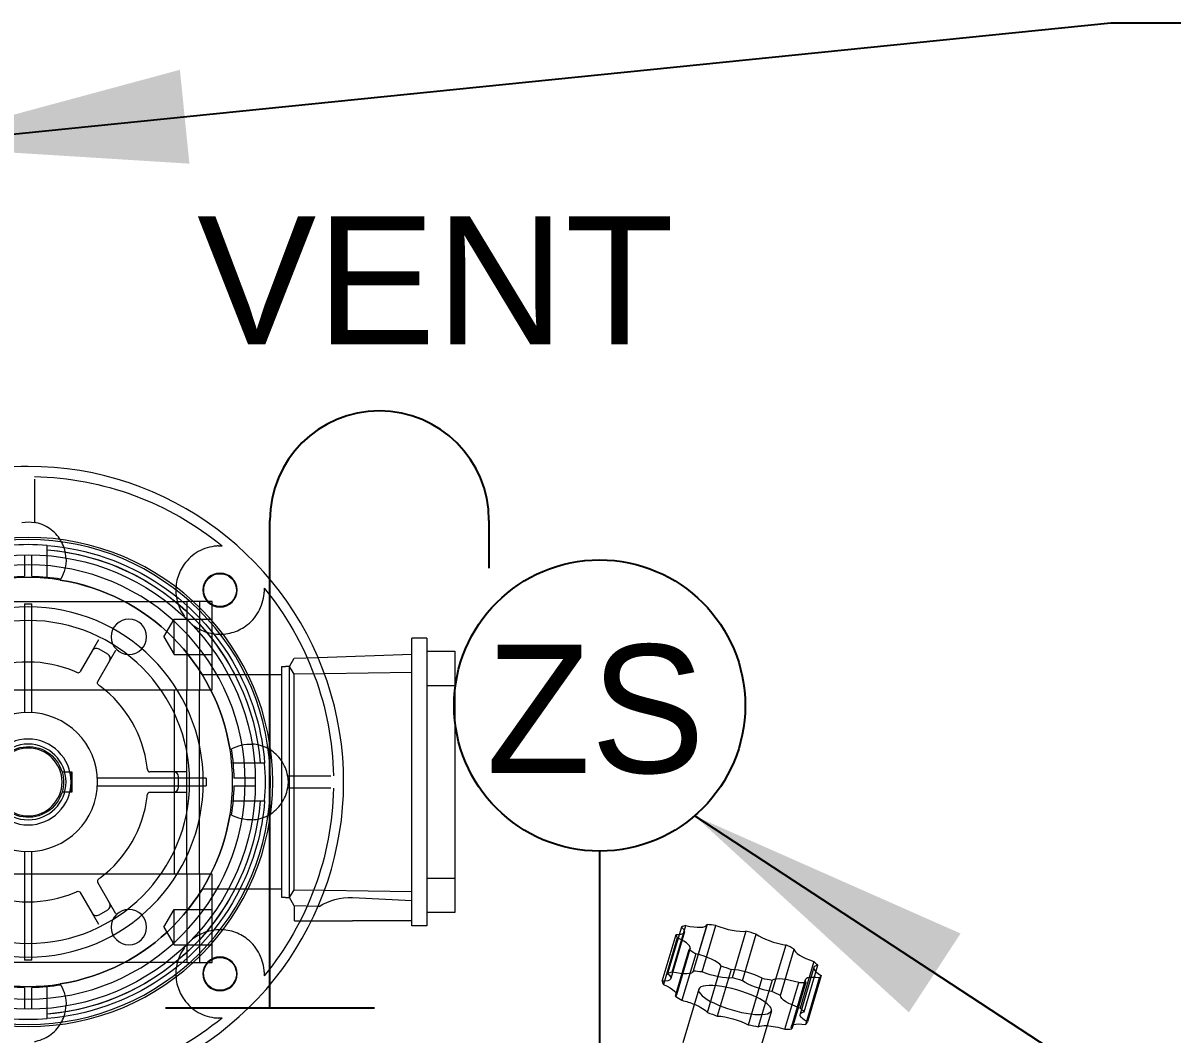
# Model space of a CAD drawing. Header units: millimetres. Extents: x -6314 to 11113, y -129 to 3675.
# Drawn here: x 7692.6 to 7792.8, y 1775.2 to 1863.3 of the extents above; entities that cross this region are included whole.
import ezdxf

# ---------------------------------------------------------------- set-up
doc = ezdxf.new("R2010")
doc.units = ezdxf.units.MM
doc.layers.add('Equipment', color=123, linetype='Continuous')
doc.dimstyles.new('ISO-25', dxfattribs={"dimtxt": 2.5, "dimasz": 2.5, "dimexe": 1.25, "dimexo": 0.625, "dimtad": 1, "dimtxsty": 'Standard', "dimcen": 2.5, "dimadec": 0, "dimazin": 0, "dimtfac": 1, "dimtmove": 0, "dimatfit": 3, "dimfxl": 1, "dimarcsym": 0})

# ---------------------------------------------------------------- blocks, each defined once
blk = doc.blocks.new('A$C22f65225')
at = {"layer": 'Equipment', "linetype": 'Continuous', "lineweight": 0, "extrusion": (0, 1, 0)}
for p, q in [((22.52, 343.065), (22.52, 339.628)), ((21.72, 337.067), (21.72, 335.6)), ((22.32, 335.6), (22.32, 337.067)), ((23.52, 335.2), (23.52, 337.81)), ((21.72, 335.4), (21.72, 335.367)), ((22.32, 335.367), (22.32, 335.4)), ((14.4, 333.37), (34.6, 333.37)), ((36.6, 333.37), (34.6, 333.37)), ((34.6, 333.37), (34.6, 326.37)), ((35.6, 333.37), (35.6, 326.37)), ((36.6, 326.37), (36.6, 333.37)), ((21.72, 333.182), (21.72, 324.562)), ((22.32, 324.562), (22.32, 333.182)), ((32.759, 330.57), (33.6, 331.97)), ((33.6, 330.57), (33.6, 331.97)), ((33.6, 331.97), (36.6, 331.97)), ((34.394, 332.151), (34.42, 332.177)), ((32.759, 330.57), (33.6, 329.17)), ((33.6, 329.17), (33.6, 330.57)), ((35.127, 331.47), (35.101, 331.444)), ((27.593, 330.323), (27.088, 329.448)), ((53.62, 330.47), (52.42, 330.47)), ((52.42, 307.67), (52.42, 330.47)), ((53.62, 330.47), (53.62, 307.67)), ((27.088, 329.448), (26.151, 327.826)), ((28.328, 329.195), (27.635, 329.595)), ((28.474, 328.648), (28.979, 329.523)), ((33.6, 329.17), (36.6, 329.17)), ((42.724, 328.227), (43.095, 328.87)), ((43.095, 328.87), (44.991, 328.936)), ((44.991, 328.936), (52.42, 329.195)), ((53.62, 329.42), (55.82, 329.42)), ((55.82, 329.42), (55.82, 326.68)), ((27.537, 327.026), (28.474, 328.648)), ((42.12, 328.22), (42.42, 328.22)), ((42.12, 328.205), (42.12, 328.22)), ((42.42, 328.22), (42.12, 328.205)), ((42.12, 320.728), (42.12, 328.205)), ((42.72, 328.22), (42.42, 328.22)), ((42.724, 328.227), (42.72, 328.22)), ((42.72, 309.92), (42.72, 328.22)), ((43.095, 327.603), (42.724, 328.227)), ((42.12, 327.57), (35.811, 327.57)), ((45.506, 327.638), (43.095, 327.603)), ((43.095, 310.537), (43.095, 327.603)), ((52.42, 327.738), (45.506, 327.638)), ((14.4, 326.37), (34.6, 326.37)), ((33.6, 326.37), (33.6, 311.77)), ((34.6, 326.37), (36.6, 326.37)), ((34.6, 311.77), (34.6, 326.37)), ((35.6, 311.77), (35.6, 326.37)), ((55.82, 326.68), (53.62, 326.68)), ((55.82, 326.68), (55.82, 311.459)), ((40.76, 320.57), (38.15, 320.57)), ((42.12, 317.412), (42.12, 320.728)), ((24.703, 319.87), (25.48, 319.87)), ((25.42, 318.27), (25.42, 319.87)), ((25.48, 319.87), (25.48, 318.27)), ((33.542, 319.87), (31.668, 319.87)), ((34.552, 319.87), (33.542, 319.87)), ((36.132, 319.37), (27.512, 319.37)), ((27.512, 318.77), (36.132, 318.77)), ((33.942, 318.67), (33.942, 319.47)), ((38.35, 319.37), (38.317, 319.37)), ((38.317, 318.77), (38.35, 318.77)), ((40.017, 319.37), (38.55, 319.37)), ((38.55, 318.77), (40.017, 318.77)), ((42.578, 319.57), (46.015, 319.57)), ((25.48, 318.27), (24.703, 318.27)), ((31.668, 318.27), (33.542, 318.27)), ((33.542, 318.27), (34.552, 318.27)), ((46.015, 318.57), (42.578, 318.57)), ((38.15, 317.57), (40.76, 317.57)), ((42.12, 309.935), (42.12, 317.412)), ((21.72, 313.578), (21.72, 304.958)), ((22.32, 304.958), (22.32, 313.578)), ((34.6, 311.77), (14.4, 311.77)), ((36.6, 311.77), (34.6, 311.77)), ((34.6, 311.77), (34.6, 304.77)), ((35.6, 311.77), (35.6, 304.77)), ((36.6, 304.77), (36.6, 311.77)), ((53.62, 311.459), (55.82, 311.459)), ((55.82, 311.459), (55.82, 308.72)), ((28.474, 309.491), (27.537, 311.114)), ((42.12, 310.57), (35.811, 310.57)), ((42.724, 309.912), (43.095, 310.537)), ((43.095, 310.537), (45.506, 310.502)), ((26.151, 310.314), (27.088, 308.691)), ((42.12, 309.92), (42.12, 309.935)), ((42.12, 309.935), (42.42, 309.92)), ((42.42, 309.92), (42.12, 309.92)), ((42.42, 309.92), (42.72, 309.92)), ((42.72, 309.92), (42.724, 309.912)), ((43.095, 309.27), (42.724, 309.912)), ((45.506, 310.502), (52.42, 310.402)), ((47.72, 309.908), (52.42, 309.676)), ((27.635, 308.545), (28.328, 308.945)), ((28.979, 308.617), (28.474, 309.491)), ((32.759, 307.57), (33.6, 308.97)), ((33.6, 307.57), (33.6, 308.97)), ((33.6, 308.97), (36.6, 308.97)), ((44.991, 309.204), (43.095, 309.27)), ((43.12, 308.07), (43.12, 309.269)), ((45.073, 309.201), (44.991, 309.204)), ((55.82, 308.72), (53.62, 308.72)), ((27.088, 308.691), (27.593, 307.817)), ((43.12, 308.07), (44.47, 308.07)), ((44.47, 308.07), (47.72, 308.07)), ((52.42, 308.07), (47.72, 308.07)), ((32.759, 307.57), (33.6, 306.17)), ((33.6, 306.17), (33.6, 307.57)), ((53.62, 307.67), (52.42, 307.67)), ((72.271, 303.293), (73.361, 306.984)), ((73.787, 307.582), (72.697, 303.89)), ((74.035, 307.188), (72.945, 303.496)), ((73.06, 304.008), (74.15, 307.699)), ((75.815, 307.762), (74.725, 304.071)), ((75.818, 307.778), (74.728, 304.087)), ((75.429, 304.02), (76.519, 307.711)), ((78.901, 307.246), (77.811, 303.555)), ((78.628, 303.326), (79.718, 307.017)), ((33.6, 306.17), (36.6, 306.17)), ((34.42, 305.963), (34.394, 305.988)), ((35.101, 306.695), (35.127, 306.67)), ((73.452, 306.72), (72.362, 303.029)), ((82.056, 306.156), (80.966, 302.465)), ((73.38, 302.327), (74.404, 305.794)), ((74.481, 305.893), (73.392, 302.202)), ((74.919, 305.467), (73.829, 301.776)), ((81.639, 302.146), (82.729, 305.837)), ((34.6, 304.77), (14.4, 304.77)), ((34.6, 304.77), (36.6, 304.77)), ((75.857, 300.815), (76.947, 304.506)), ((77.723, 304.22), (76.633, 300.529)), ((84.281, 304.854), (83.192, 301.163)), ((84.287, 304.364), (83.197, 300.673)), ((83.508, 300.855), (84.598, 304.546)), ((79.093, 299.839), (80.183, 303.53)), ((80.974, 303.375), (79.884, 299.684)), ((83.592, 303.39), (82.502, 299.699)), ((83.64, 299.862), (84.73, 303.553)), ((84.871, 303.752), (83.782, 300.061)), ((21.72, 302.773), (21.72, 302.74)), ((21.72, 302.54), (21.72, 301.072)), ((22.32, 302.74), (22.32, 302.773)), ((22.32, 301.072), (22.32, 302.54)), ((23.52, 300.33), (23.52, 302.939)), ((75.162, 302.645), (73.909, 298.4)), ((81.994, 299.483), (83.084, 303.175)), ((83.638, 303.201), (82.644, 299.833)), ((73.314, 302.103), (73.38, 302.327)), ((80.917, 300.946), (80.047, 298)), ((82.644, 299.833), (82.548, 299.51))]:
    blk.add_line(p, q, dxfattribs=at)
at = {"layer": 'Equipment', "linetype": 'Continuous', "lineweight": 0, "extrusion": (0, 0, -1)}
for centre, radius in [((-22.02, 319.07), 19.376), ((-22.02, 319.07), 19.2), ((-22.02, 319.07), 17.2), ((-37.223, 334.273), 1.35), ((-22.02, 319.07), 13.876), ((-22.02, 319.07), 12.794), ((-30, 330.57), 1.4), ((-22.02, 319.07), 5.5), ((-22.02, 319.07), 3.4), ((-22.02, 319.07), 3), ((-22.02, 319.07), 2.685), ((-30, 307.57), 1.4), ((-37.223, 303.867), 1.35)]:
    blk.add_circle(centre, radius, dxfattribs=at)
at = {"layer": 'Equipment', "linetype": 'Continuous', "lineweight": 0}
blk.add_circle((22.02, 319.07), 18, dxfattribs=at)
for centre, radius, start, end in [((22.02, 319.07), 25, 90, 130.62378), ((22.02, 319.07), 25, 302.56361, 90), ((22.02, 319.07), 18.8, 85.42366, 94.57634), ((22.02, 319.07), 16.2, 80.98755, 99.01245), ((22.02, 319.07), 16.2, 9.01245, 80.98755), ((27.435, 329.248), 0.4, 60, 150), ((28.128, 328.848), 0.4, 330, 60), ((22.02, 319.07), 9.5, 67.10634, 112.89366), ((25.978, 327.926), 0.2, 245.91729, 330), ((22.02, 319.07), 9.5, 7.10634, 52.89366), ((22.02, 319.07), 16.2, 350.98755, 9.01245), ((22.02, 319.07), 18.8, 355.42366, 4.57634), ((31.668, 320.07), 0.2, 185.91729, 270), ((33.542, 319.47), 0.4, 0, 90), ((22.02, 319.07), 9.5, 307.10634, 352.89366), ((33.542, 318.67), 0.4, 270, 0), ((22.02, 319.07), 16.2, 279.01245, 350.98755), ((27.71, 311.214), 0.2, 125.91729, 210), ((22.02, 319.07), 9.5, 247.10634, 292.89366), ((28.128, 309.291), 0.4, 300, 30), ((27.435, 308.891), 0.4, 210, 300), ((22.02, 319.07), 16.2, 260.98755, 279.01245), ((22.02, 319.07), 18.8, 265.42366, 274.57634)]:
    blk.add_arc(centre, radius, start, end, dxfattribs=at)
at = {"layer": 'Equipment', "linetype": 'Continuous', "lineweight": 0, "extrusion": (0, 0, -1)}
for centre, radius, start, end in [((-22.02, 319.07), 24.2, 91.18388, 129.40359), ((-22.02, 336.67), 3, 80.40593, 99.59407), ((-22.02, 319.07), 18.8, 94.57634, 153.11973), ((-22.02, 319.07), 18.447, 94.66401, 175.33599), ((-22.02, 319.07), 18.447, 94.66418, 152.56204), ((-22.02, 336.67), 3, 177.15575, 210.17966), ((-22.02, 319.07), 16.299, 80.84495, 88.94538), ((-22.02, 319.07), 16.299, 91.05462, 99.15505), ((-37.223, 334.273), 1.3, 316.01593, 270), ((-22.02, 319.07), 16.199, 99.01139, 170.98861), ((-22.02, 319.07), 24.2, 140.59641, 178.81612), ((-37.223, 334.273), 1.3, 298.62492, 316.01593), ((-22.02, 319.07), 14.115, 88.78219, 91.21781), ((-37.223, 334.273), 1.3, 270, 298.62492), ((-27.71, 326.926), 0.2, 305.91729, 30), ((-22.02, 319.07), 18.8, 153.11973, 175.42366), ((-22.02, 319.07), 2.8, 196.60155, 163.39845), ((-39.62, 319.07), 3, 59.82034, 92.84425), ((-22.02, 319.07), 16.299, 170.84495, 178.94538), ((-22.02, 319.07), 2.8, 163.39845, 196.60155), ((-22.02, 319.07), 14.115, 178.78219, 181.21781), ((-22.02, 319.07), 16.299, 181.05462, 189.15505), ((-39.62, 319.07), 3, 170.40593, 189.59407), ((-31.668, 318.07), 0.2, 5.91729, 90), ((-22.02, 319.07), 24.2, 181.18388, 219.40359), ((-22.02, 319.07), 18.447, 184.66401, 265.33599), ((-22.02, 319.07), 18.8, 184.57634, 206.88027), ((-22.02, 319.07), 16.199, 189.01139, 260.98861), ((-39.62, 319.07), 3, 267.15575, 300.17966), ((-22.02, 319.07), 18.8, 206.88027, 265.42366), ((-22.02, 319.07), 18.447, 207.43796, 265.33582), ((-25.978, 310.214), 0.2, 65.91729, 150), ((-37.223, 303.867), 1.3, 61.37508, 270), ((-22.02, 319.07), 14.115, 268.78219, 271.21781), ((-37.223, 303.867), 1.3, 270, 43.98407), ((-37.223, 303.867), 1.3, 43.98407, 61.37508), ((-22.02, 319.07), 16.299, 271.05462, 279.15505), ((-22.02, 319.07), 16.299, 260.84495, 268.94538), ((-22.02, 301.47), 3, 149.82034, 182.84425), ((-22.02, 319.07), 24.2, 230.59641, 268.81612)]:
    blk.add_arc(centre, radius, start, end, dxfattribs=at)
for centre, major_axis, ratio, start_param, end_param in [((21.72, 335.6), (0, -0.2), 0, -1.5708, -0.017453), ((22.32, 335.6), (0, -0.2), 0, 0.017453, 1.5708), ((38.55, 319.37), (0.2, 0), 0, 1.570794, 3.124141), ((38.55, 318.77), (0.2, 0), 0, -3.12414, -1.570793), ((47.72, 305.308), (3.293, -3.375), 0.951819, -2.957042, -2.343851), ((71.027, 304.063), (1.918, -0.566), 0.272475, -0.599872, 0.787423), ((72.807, 304.638), (1.918, -0.566), 0.272475, -0.028674, 1.358622), ((76.248, 304.31), (-1.918, 0.566), 0.272475, -2.599068, -1.211772), ((80.258, 303.184), (-1.918, 0.566), 0.272475, -2.027869, -0.640573), ((21.72, 302.54), (0, -0.2), 0, -3.12414, -1.570793), ((22.32, 302.54), (0, -0.2), 0, 1.570792, 3.124139), ((71.473, 302.768), (1.918, -0.566), 0.272475, -1.171071, 0.216225), ((74.005, 301.165), (1.918, -0.566), 0.272475, -1.74227, -1.218094), ((74.005, 301.165), (1.918, -0.566), 0.272475, -1.218094, -0.354974), ((83.563, 301.617), (-1.918, 0.566), 0.272475, -1.45667, -0.069375), ((77.817, 299.761), (1.918, -0.566), 0.272475, -2.313468, -0.926173), ((85.115, 300.107), (-1.918, 0.566), 0.272475, -0.885472, 0.501824), ((81.7, 299.004), (-1.918, 0.566), 0.272475, 0.256926, 0.862553), ((81.7, 299.004), (1.918, -0.566), 0.272475, -2.27904, -1.497371), ((84.42, 299.133), (-1.918, 0.566), 0.272475, -0.314273, 1.073023)]:
    blk.add_ellipse(centre, major_axis=major_axis, ratio=ratio, start_param=start_param, end_param=end_param, dxfattribs=at)
at = {"layer": 'Equipment', "linetype": 'Continuous', "lineweight": 0}
for centre, major_axis, start_param, end_param in [((72.117, 307.754), (1.918, -0.566), -0.787423, -0.599872), ((79.129, 305.487), (-5.754, 1.699), 0.120987, 0.262661), ((72.117, 307.754), (1.918, -0.566), -0.599872, 0.599872), ((79.129, 305.487), (-5.754, 1.699), -0.450212, -0.308538), ((73.897, 308.329), (1.918, -0.566), -1.358622, -0.028674), ((73.897, 308.329), (1.918, -0.566), -0.028674, 0.028674), ((79.129, 305.487), (-5.754, 1.699), -1.02141, -0.879737), ((77.338, 308.001), (1.918, -0.566), -1.929821, -0.542525), ((79.129, 305.487), (-5.754, 1.699), -1.592609, -1.450935), ((81.348, 306.875), (1.918, -0.566), -2.501019, -1.113724), ((72.563, 306.459), (1.918, -0.566), -0.216225, 1.171071), ((79.129, 305.487), (-5.754, 1.699), -2.163808, -2.022134), ((79.129, 305.487), (5.754, -1.699), -2.449407, -2.307733), ((75.095, 304.856), (1.918, -0.566), 0.354974, 1.74227), ((84.653, 305.308), (-1.918, 0.566), 0.069375, 1.45667), ((79.129, 305.487), (5.754, -1.699), -1.878208, -1.736535), ((78.907, 303.452), (-1.918, 0.566), -2.21542, -0.828124), ((86.205, 303.798), (-1.918, 0.566), -0.501824, 0.501824), ((79.129, 305.487), (-5.754, 1.699), -2.735006, -2.593333), ((78.039, 301.795), (-5.754, 1.699), 0.120987, 0.262661), ((78.039, 301.795), (-5.754, 1.699), -0.450212, -0.308538), ((78.039, 301.795), (-5.754, 1.699), -1.02141, -0.879737), ((78.039, 301.795), (-5.754, 1.699), -1.592609, -1.450935), ((79.129, 305.487), (5.754, -1.699), -1.30701, -1.165336), ((82.789, 302.695), (-1.918, 0.566), -1.644221, -0.256926), ((85.51, 302.824), (-1.918, 0.566), -1.073023, 0.314273), ((86.205, 303.798), (1.918, -0.566), -2.639769, -2.256121), ((79.129, 305.487), (5.754, -1.699), -0.164612, -0.022939), ((78.039, 301.795), (-2.877, 0.85), 0, 3.141593), ((78.039, 301.795), (-2.877, 0.85), -2.235771, 0), ((78.039, 301.795), (-5.754, 1.699), -2.163808, -2.022134), ((79.129, 305.487), (5.754, -1.699), -0.735811, -0.594137), ((78.039, 301.795), (5.754, -1.699), -2.449407, -2.307733), ((78.039, 301.795), (2.877, -0.85), 0, 0.905822), ((78.039, 301.795), (5.754, -1.699), -1.878208, -1.736535), ((78.039, 301.795), (-5.754, 1.699), -2.735006, -2.593333), ((78.039, 301.795), (5.754, -1.699), -1.30701, -1.165336), ((78.039, 301.795), (5.754, -1.699), -0.164612, -0.022939), ((78.039, 301.795), (5.754, -1.699), -0.735811, -0.594137)]:
    blk.add_ellipse(centre, major_axis=major_axis, ratio=0.272475, start_param=start_param, end_param=end_param, dxfattribs=at)
for points, knots in [([(25.016, 336.819), (25.006, 337.032), (24.972, 337.246), (24.916, 337.453), (24.858, 337.667), (24.776, 337.874), (24.674, 338.068), (24.572, 338.261), (24.45, 338.441), (24.315, 338.602), (24.18, 338.763), (24.023, 338.914), (23.85, 339.047), (23.677, 339.181), (23.486, 339.296), (23.286, 339.39), (23.085, 339.483), (22.874, 339.554), (22.66, 339.601), (22.614, 339.611), (22.567, 339.62), (22.52, 339.628)], [3.235164, 3.235164, 3.235164, 3.235164, 6.300323, 6.300323, 6.300323, 9.450484, 9.450484, 9.450484, 12.600645, 12.600645, 12.600645, 15.750806, 15.750806, 15.750806, 18.900967, 18.900967, 18.900967, 22.051128, 22.051128, 22.051128, 22.738087, 22.738087, 22.738087, 22.738087]), ([(37.065, 337.769), (37.022, 337.767), (36.979, 337.764), (36.694, 337.741), (36.446, 337.695), (35.959, 337.547), (35.721, 337.445), (35.274, 337.191), (35.065, 337.04), (34.688, 336.699), (34.52, 336.51), (34.378, 336.312), (34.15, 335.993), (33.961, 335.61), (33.738, 334.803), (33.702, 334.377), (33.766, 333.596), (33.871, 333.183), (34.15, 332.58), (34.277, 332.369), (34.42, 332.177)], [9.028803, 9.028803, 9.028803, 9.028803, 9.092422, 9.092422, 9.458206, 9.458206, 9.823991, 9.823991, 10.189776, 10.189776, 10.555561, 10.555561, 10.555561, 11.143436, 11.143436, 11.731312, 11.731312, 12.319187, 12.319187, 12.66258, 12.66258, 12.66258, 12.66258]), ([(37.065, 337.769), (37.093, 337.77), (37.122, 337.771), (37.197, 337.773), (37.24, 337.773), (37.301, 337.772), (37.324, 337.771), (37.355, 337.77), (37.366, 337.77), (37.379, 337.769), (37.382, 337.769), (37.382, 337.769)], [-0.1856298, -0.1856298, -0.1856298, -0.1856298, -0.1510874, -0.1510874, -0.0917336, -0.0917336, -0.0514774, -0.0514774, -0.0236834, -0.0236834, 0, 0, 0, 0]), ([(40.719, 334.432), (40.719, 334.432), (40.719, 334.431), (40.719, 334.427), (40.72, 334.424), (40.72, 334.413), (40.72, 334.402), (40.722, 334.367), (40.722, 334.337), (40.723, 334.253), (40.722, 334.196), (40.72, 334.13), (40.72, 334.122), (40.719, 334.114)], [-0.729366, -0.729366, -0.729366, -0.729366, -0.7165255, -0.7165255, -0.7032328, -0.7032328, -0.6740569, -0.6740569, -0.6227864, -0.6227864, -0.5512886, -0.5512886, -0.5419407, -0.5419407, -0.5419407, -0.5419407]), ([(35.127, 331.47), (35.319, 331.327), (35.53, 331.199), (36.133, 330.92), (36.546, 330.816), (37.328, 330.752), (37.753, 330.788), (38.56, 331.011), (38.943, 331.2), (39.46, 331.57), (39.649, 331.737), (39.99, 332.114), (40.142, 332.324), (40.395, 332.771), (40.497, 333.009), (40.645, 333.495), (40.691, 333.744), (40.715, 334.029), (40.717, 334.072), (40.719, 334.114)], [2.595985, 2.595985, 2.595985, 2.595985, 2.939378, 2.939378, 3.527253, 3.527253, 4.115129, 4.115129, 4.703004, 4.703004, 5.068789, 5.068789, 5.434574, 5.434574, 5.800359, 5.800359, 6.166143, 6.166143, 6.229762, 6.229762, 6.229762, 6.229762]), ([(25.897, 327.743), (25.897, 327.743), (25.871, 327.755), (25.829, 327.773), (25.797, 327.787), (25.756, 327.804), (25.716, 327.822)], [-0.1567932, -0.1567932, -0.1567932, -0.1567932, -0.0671971, -0.0671971, -0.0671971, 0, 0, 0, 0]), ([(27.751, 326.646), (27.705, 326.682), (27.658, 326.716), (27.628, 326.738), (27.605, 326.755), (27.593, 326.764), (27.593, 326.764)], [-0.1567932, -0.1567932, -0.1567932, -0.1567932, -0.0671971, -0.0671971, -0.0671971, 0, 0, 0, 0]), ([(42.578, 319.57), (42.57, 319.617), (42.561, 319.663), (42.551, 319.71), (42.504, 319.924), (42.433, 320.135), (42.34, 320.336), (42.247, 320.536), (42.131, 320.726), (41.997, 320.9), (41.864, 321.073), (41.713, 321.23), (41.552, 321.365), (41.391, 321.5), (41.212, 321.622), (41.018, 321.724), (40.824, 321.826), (40.617, 321.908), (40.404, 321.966), (40.196, 322.022), (39.982, 322.056), (39.769, 322.066)], [27.664492, 27.664492, 27.664492, 27.664492, 28.35145, 28.35145, 28.35145, 31.501612, 31.501612, 31.501612, 34.651773, 34.651773, 34.651773, 37.801934, 37.801934, 37.801934, 40.952095, 40.952095, 40.952095, 44.102256, 44.102256, 44.102256, 47.167415, 47.167415, 47.167415, 47.167415]), ([(31.469, 320.049), (31.469, 320.049), (31.468, 320.065), (31.465, 320.092), (31.461, 320.129), (31.454, 320.187), (31.447, 320.245)], [-0.1565943, -0.1565943, -0.1565943, -0.1565943, -0.0894824, -0.0894824, -0.0894824, 0, 0, 0, 0]), ([(31.447, 317.895), (31.452, 317.938), (31.458, 317.982), (31.461, 318.016), (31.467, 318.062), (31.469, 318.09), (31.469, 318.09)], [-0.1565943, -0.1565943, -0.1565943, -0.1565943, -0.0894824, -0.0894824, -0.0894824, 0, 0, 0, 0]), ([(39.769, 316.074), (39.982, 316.084), (40.196, 316.118), (40.404, 316.174), (40.617, 316.232), (40.824, 316.313), (41.018, 316.415), (41.212, 316.517), (41.391, 316.64), (41.552, 316.775), (41.713, 316.91), (41.864, 317.067), (41.997, 317.24), (42.131, 317.413), (42.247, 317.604), (42.34, 317.804), (42.433, 318.005), (42.504, 318.216), (42.551, 318.43), (42.561, 318.476), (42.57, 318.523), (42.578, 318.57)], [3.235164, 3.235164, 3.235164, 3.235164, 6.300323, 6.300323, 6.300323, 9.450484, 9.450484, 9.450484, 12.600645, 12.600645, 12.600645, 15.750806, 15.750806, 15.750806, 18.900967, 18.900967, 18.900967, 22.051128, 22.051128, 22.051128, 22.738087, 22.738087, 22.738087, 22.738087]), ([(27.593, 311.376), (27.593, 311.376), (27.616, 311.393), (27.653, 311.42), (27.681, 311.44), (27.716, 311.467), (27.751, 311.493)], [-0.1567932, -0.1567932, -0.1567932, -0.1567932, -0.0671971, -0.0671971, -0.0671971, 0, 0, 0, 0]), ([(25.716, 310.318), (25.77, 310.341), (25.823, 310.364), (25.857, 310.379), (25.882, 310.39), (25.897, 310.397), (25.897, 310.397)], [-0.1567932, -0.1567932, -0.1567932, -0.1567932, -0.0671971, -0.0671971, -0.0671971, 0, 0, 0, 0]), ([(40.719, 304.025), (40.717, 304.068), (40.715, 304.111), (40.691, 304.396), (40.645, 304.644), (40.497, 305.13), (40.395, 305.368), (40.142, 305.816), (39.99, 306.025), (39.649, 306.402), (39.46, 306.57), (39.262, 306.712), (38.943, 306.94), (38.56, 307.128), (37.753, 307.352), (37.328, 307.387), (36.546, 307.323), (36.133, 307.219), (35.53, 306.94), (35.319, 306.813), (35.127, 306.67)], [9.028803, 9.028803, 9.028803, 9.028803, 9.092422, 9.092422, 9.458206, 9.458206, 9.823991, 9.823991, 10.189776, 10.189776, 10.555561, 10.555561, 10.555561, 11.143436, 11.143436, 11.731312, 11.731312, 12.319187, 12.319187, 12.66258, 12.66258, 12.66258, 12.66258]), ([(34.42, 305.963), (34.277, 305.77), (34.15, 305.56), (33.871, 304.957), (33.766, 304.544), (33.702, 303.762), (33.738, 303.337), (33.961, 302.529), (34.15, 302.147), (34.52, 301.63), (34.688, 301.441), (35.065, 301.1), (35.274, 300.948), (35.721, 300.695), (35.959, 300.593), (36.446, 300.445), (36.694, 300.399), (36.979, 300.375), (37.022, 300.373), (37.065, 300.371)], [2.595985, 2.595985, 2.595985, 2.595985, 2.939378, 2.939378, 3.527253, 3.527253, 4.115129, 4.115129, 4.703004, 4.703004, 5.068789, 5.068789, 5.434574, 5.434574, 5.800359, 5.800359, 6.166143, 6.166143, 6.229762, 6.229762, 6.229762, 6.229762]), ([(40.719, 304.025), (40.72, 303.997), (40.721, 303.968), (40.723, 303.893), (40.723, 303.85), (40.722, 303.789), (40.721, 303.766), (40.72, 303.735), (40.72, 303.724), (40.719, 303.711), (40.719, 303.708), (40.719, 303.708)], [-0.1856298, -0.1856298, -0.1856298, -0.1856298, -0.1510874, -0.1510874, -0.0917336, -0.0917336, -0.0514774, -0.0514774, -0.0236834, -0.0236834, 0, 0, 0, 0]), ([(22.52, 298.512), (22.567, 298.52), (22.614, 298.529), (22.66, 298.539), (22.874, 298.586), (23.085, 298.657), (23.286, 298.75), (23.486, 298.843), (23.677, 298.959), (23.85, 299.093), (24.023, 299.226), (24.18, 299.377), (24.315, 299.538), (24.45, 299.698), (24.572, 299.878), (24.674, 300.072), (24.776, 300.266), (24.858, 300.473), (24.916, 300.686), (24.972, 300.894), (25.006, 301.108), (25.016, 301.321)], [27.664492, 27.664492, 27.664492, 27.664492, 28.35145, 28.35145, 28.35145, 31.501612, 31.501612, 31.501612, 34.651773, 34.651773, 34.651773, 37.801934, 37.801934, 37.801934, 40.952095, 40.952095, 40.952095, 44.102256, 44.102256, 44.102256, 47.167415, 47.167415, 47.167415, 47.167415]), ([(37.382, 300.371), (37.382, 300.371), (37.381, 300.371), (37.377, 300.37), (37.374, 300.37), (37.363, 300.37), (37.352, 300.369), (37.317, 300.368), (37.287, 300.367), (37.203, 300.367), (37.146, 300.367), (37.08, 300.37), (37.072, 300.37), (37.065, 300.371)], [-0.729366, -0.729366, -0.729366, -0.729366, -0.7165255, -0.7165255, -0.7032328, -0.7032328, -0.6740569, -0.6740569, -0.6227864, -0.6227864, -0.5512886, -0.5512886, -0.5419407, -0.5419407, -0.5419407, -0.5419407])]:
    blk.add_open_spline(points, degree=3, knots=knots, dxfattribs=at)
for points in [[(24.557, 335.069), (24.576, 335.099), (24.595, 335.131), (24.613, 335.162)], [(38.112, 321.663), (38.081, 321.645), (38.049, 321.626), (38.019, 321.607)], [(38.019, 316.533), (38.049, 316.514), (38.081, 316.495), (38.112, 316.477)], [(24.613, 302.978), (24.595, 303.009), (24.576, 303.041), (24.557, 303.071)]]:
    blk.add_open_spline(points, degree=3, dxfattribs=at)
for points, weights in [([(35.101, 331.444), (34.748, 331.798), (34.394, 332.151)], [1.01369338389, 1.01408439389, 1.01369338389]), ([(34.394, 305.988), (34.748, 306.342), (35.101, 306.695)], [1.01369338388, 1.01408439388, 1.01369338388])]:
    blk.add_rational_spline(points, weights, degree=2, dxfattribs=at)

msp = doc.modelspace()

# ---------------------------------------------------------------- linework, layer by layer
for p, q in [((7714.12, 1777.5), (7714.12, 1820)), ((7733.21, 1820), (7733.21, 1815.83)), ((7742.86, 1791.17), (7742.86, 1772.34))]:
    msp.add_line(p, q)
at = {"linetype": 'Continuous', "lineweight": -3}
msp.add_line((7723.24, 1777.5), (7705, 1777.5), dxfattribs=at)
msp.add_circle((7742.86, 1803.87), 12.69)
msp.add_arc((7723.66, 1820), 9.55, 0, 180)

# ---------------------------------------------------------------- block references
at = {"xscale": 1.1, "yscale": 1.1, "zscale": 1.1}
msp.add_blockref('A$C22f65225', (7668.82, 1446.23), dxfattribs=at)

# ---------------------------------------------------------------- texts
at = {"insert": (7707.76, 1846.51), "char_height": 11.1664, "attachment_point": 1}
msp.add_mtext_dynamic_manual_height_columns('{\\fArial|b0|i0|c0|p34;\\C256;VENT}', width=72.8286, gutter_width=15, heights=[0], dxfattribs=at)
at = {"insert": (7732.96, 1809.17), "char_height": 11.166, "width": 777.1843, "attachment_point": 1}
msp.add_mtext('ZS', dxfattribs=at)

# ---------------------------------------------------------------- leaders
at = {"linetype": 'Continuous', "lineweight": -3}
for points in [[(7681.81, 1852.66), (7787.41, 1863.35), (7881.12, 1863.35)], [(7751.15, 1794.25), (7801.8, 1761.12), (7880.88, 1761.12)]]:
    msp.add_leader(points, dimstyle='ISO-25', override={"dimscale": 10, "dimtad": 0}, dxfattribs=at)

doc.saveas('drawing.dxf')
